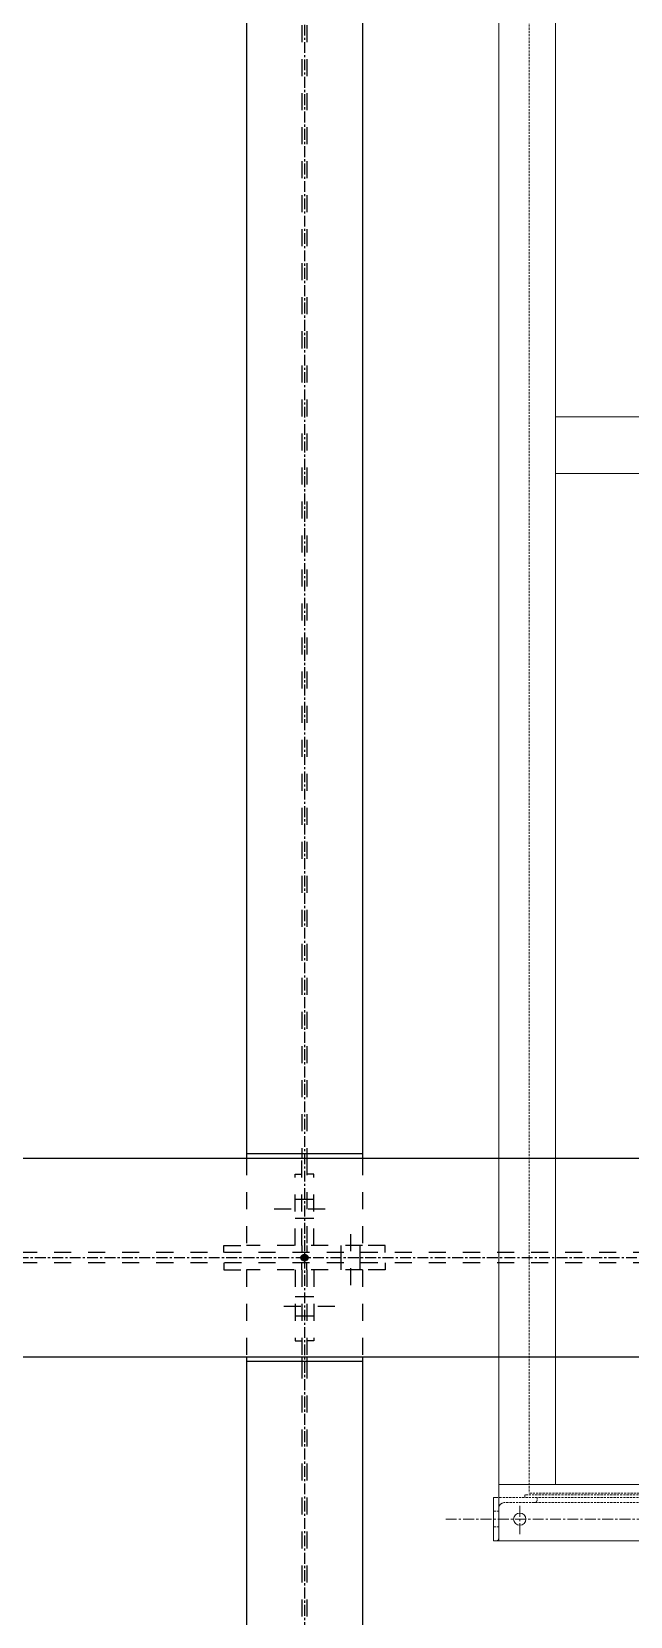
# Model space of a CAD drawing. Header units: inches. Extents: x 209270 to 234360, y -180214 to -150194.
# Drawn here: x 218898 to 219587, y -163477 to -161652 of the extents above; entities that cross this region are included whole.
import ezdxf

# ---------------------------------------------------------------- set-up
doc = ezdxf.new("R2010")
doc.units = ezdxf.units.IN
doc.header["$LTSCALE"] = 10
doc.header["$MEASUREMENT"] = 0
for name, pattern in [('CENTER', [2, 1.25, -0.25, 0.25, -0.25]), ('DXK_LINE_DOT2', [3.9198, 1.9599, -1.9599]), ('HIDDEN', [0.375, 0.25, -0.125])]:
    doc.linetypes.add(name, pattern=pattern)
for name, color, linetype in [('$AUDIT_BAD_LAYER1', 7, 'Continuous'), ('_STR_0', 7, 'Continuous'), ('_STR_1', 7, 'Continuous'), ('_STR_2', 7, 'Continuous'), ('_STR_4', 7, 'Continuous')]:
    doc.layers.add(name, color=color, linetype=linetype)
for name, color, linetype, lineweight in [('CEN', 1, 'CENTER', 9), ('HIDDDEN', 3, 'HIDDEN', 9), ('MAIN OBJECT', 2, 'Continuous', 18)]:
    doc.layers.add(name, color=color, linetype=linetype, lineweight=lineweight)

# ---------------------------------------------------------------- blocks, each defined once
blk = doc.blocks.new('A$Cdf87a385')
at = {"layer": 'CEN'}
for p, q in [((-147.6, 1817.4), (-147.6, 1783.4)), ((-62.5, 1800.2), (-1600.7, 1800.2))]:
    blk.add_line(p, q, dxfattribs=at)
at = {"layer": 'HIDDDEN'}
for p, q in [((-123.6, 1787.2), (-123.6, 1822.2)), ((-117.6, 1809.2), (-123.4, 1809.2)), ((-117.6, 1809.2), (-122.6, 1809.2)), ((-117.6, 1791.2), (-123.4, 1791.2)), ((-117.6, 1791.2), (-122.6, 1791.2)), ((-1619.3, 1781.2), (-165.6, 1781.2)), ((-1619.3, 1775.2), (-123.6, 1775.2)), ((-1619.3, 1772.2), (-153.9, 1772.2)), ((-167.6, 1775.2), (-167.6, 1778.2)), ((-164.6, 1781.2), (-129.6, 1781.2)), ((-153.6, 1772.2), (-153.6, 1775.2)), ((-158.9, 1770.2), (-911, 1770.2)), ((-158.6, -1770.2), (-158.6, 1770.2))]:
    blk.add_line(p, q, dxfattribs=at)
at = {"layer": 'MAIN OBJECT'}
for p, q in [((-117.6, 1825.2), (-1619.3, 1825.2)), ((-123.6, -1825.2), (-123.6, 1825.2)), ((-120.6, 1825.2), (-117.6, 1825.2)), ((-117.6, 1825.2), (-117.6, 1775.2)), ((-122.6, 1775.2), (-117.6, 1775.2)), ((-123.6, 1760.2), (-1619.3, 1760.2)), ((-188.6, -1760.2), (-188.6, 1760.2)), ((-188.6, 595.7), (-880.7, 595.8)), ((-188.6, 530.7), (-880.7, 530.8))]:
    blk.add_line(p, q, dxfattribs=at)
blk.add_circle((-147.6, 1800.2), 7, dxfattribs=at)
at = {"layer": 'MAIN OBJECT', "ltscale": 0.5}
for centre, radius, start, end in [((-120.6, 1822.2), 3, 89.9999, 179.9999), ((-164.6, 1778.2), 3, 89.9999, 179.9999), ((-129.6, 1787.2), 6, 269.9999, 359.9999)]:
    blk.add_arc(centre, radius, start, end, dxfattribs=at)
blk = doc.blocks.new('Part-116860372-114981 - 114867')
at = {"layer": '_STR_1', "color": 6, "linetype": 'DXK_LINE_DOT2'}
for p, q in [((225371.9, -163057.7), (216821.8, -163057.7)), ((225371.9, -163069.6), (216821.8, -163069.6))]:
    blk.add_line(p, q, dxfattribs=at)
at = {"layer": '_STR_2', "color": 2, "linetype": 'Continuous'}
for p, q in [((216821.8, -162949.2), (223004.9, -162949.2)), ((225386.9, -163178.2), (216821.8, -163178.2))]:
    blk.add_line(p, q, dxfattribs=at)
at = {"layer": '_STR_4', "color": 4, "linetype": 'CENTER'}
blk.add_line((216821.8, -163063.7), (225511.9, -163063.7), dxfattribs=at)
blk = doc.blocks.new('Part-116860372-114983 - 114867')
at = {"layer": '_STR_4', "linetype": 'Continuous'}
blk.add_hatch(color=4, dxfattribs=at).paths.add_polyline_path([(219211.9, -163067.7, -1), (219211.9, -163059.7, -1)])
at = {"layer": '_STR_1', "color": 6, "linetype": 'DXK_LINE_DOT2'}
for p, q in [((219209, -160193.7), (219209, -162944.2)), ((219214.7, -160193.7), (219214.7, -162944.2)), ((219145.3, -162949.2), (219145.3, -163049.7)), ((219209, -163049.7), (219209, -162949.2)), ((219214.7, -162949.2), (219214.7, -163049.7)), ((219278.5, -162949.2), (219278.5, -163049.7)), ((219278.5, -163049.7), (219145.3, -163049.7))]:
    blk.add_line(p, q, dxfattribs=at)
at = {"layer": '_STR_2', "color": 2, "linetype": 'Continuous'}
for p, q in [((219145.3, -160188.7), (219145.3, -162949.2)), ((219278.5, -160188.7), (219278.5, -162949.2)), ((219278.5, -162944.2), (219145.3, -162944.2)), ((219209, -162944.2), (219209, -162949.2)), ((219214.7, -162944.2), (219214.7, -162949.2))]:
    blk.add_line(p, q, dxfattribs=at)
at = {"layer": '_STR_4', "color": 4, "linetype": 'CENTER'}
blk.add_line((219211.9, -160063.7), (219211.9, -163063.7), dxfattribs=at)
at = {"layer": '_STR_4', "color": 4, "linetype": 'Continuous'}
blk.add_circle((219211.9, -163063.7), 4, dxfattribs=at)
blk = doc.blocks.new('Part-116860372-114990 - 114867')
at = {"layer": '_STR_4', "linetype": 'Continuous'}
blk.add_hatch(color=4, dxfattribs=at).paths.add_polyline_path([(219211.9, -163067.7, -1), (219211.9, -163059.7, -1)])
at = {"layer": '_STR_1', "color": 6, "linetype": 'DXK_LINE_DOT2'}
for p, q in [((219145.3, -163077.6), (219145.3, -163178.2)), ((219278.5, -163077.6), (219145.3, -163077.6)), ((219209, -163077.6), (219209, -163178.2)), ((219214.7, -163077.6), (219214.7, -163178.2)), ((219278.5, -163077.6), (219278.5, -163178.2)), ((219209, -163183.2), (219209, -165163.7)), ((219214.7, -163183.2), (219214.7, -165163.7))]:
    blk.add_line(p, q, dxfattribs=at)
at = {"layer": '_STR_2', "color": 2, "linetype": 'Continuous'}
for p, q in [((219145.3, -163178.2), (219145.3, -165168.7)), ((219209, -163178.2), (219209, -163183.2)), ((219214.7, -163178.2), (219214.7, -163183.2)), ((219278.5, -163178.2), (219278.5, -165168.7)), ((219278.5, -163183.2), (219145.3, -163183.2))]:
    blk.add_line(p, q, dxfattribs=at)
at = {"layer": '_STR_4', "color": 4, "linetype": 'CENTER'}
blk.add_line((219211.9, -163063.7), (219211.9, -165263.7), dxfattribs=at)
at = {"layer": '_STR_4', "color": 4, "linetype": 'Continuous'}
blk.add_circle((219211.9, -163063.7), 4, dxfattribs=at)
blk = doc.blocks.new('Bolt-116860372-115253 - 114867')
at = {"layer": '_STR_1', "color": 1, "linetype": 'DXK_LINE_DOT2'}
for p, q in [((219264.7, -163036.7), (219264.7, -163109.7)), ((219253.7, -163049.7), (219253.7, -163057.7)), ((219275.7, -163049.7), (219275.7, -163057.7)), ((219253.7, -163057.7), (219253.7, -163069.6)), ((219253.7, -163069.6), (219253.7, -163077.6)), ((219275.7, -163057.7), (219275.7, -163069.6)), ((219275.7, -163069.6), (219275.7, -163077.6))]:
    blk.add_line(p, q, dxfattribs=at)
blk = doc.blocks.new('Part-116860372-115190 - 114867')
at = {"layer": '_STR_1', "color": 6, "linetype": 'DXK_LINE_DOT2'}
for p, q in [((219214.7, -163077.6), (219214.7, -163069.6)), ((219304.7, -163069.6), (219304.7, -163077.6)), ((219222.7, -163077.6), (219222.7, -163159.6)), ((219304.7, -163077.6), (219278.5, -163077.6)), ((219222.7, -163159.6), (219214.7, -163159.6))]:
    blk.add_line(p, q, dxfattribs=at)
blk = doc.blocks.new('Part-116860372-115191 - 114867')
at = {"layer": '_STR_1', "color": 6, "linetype": 'DXK_LINE_DOT2'}
for p, q in [((219119, -163069.6), (219119, -163077.6)), ((219209, -163077.6), (219209, -163069.6)), ((219119, -163077.6), (219145.3, -163077.6)), ((219201, -163077.6), (219201, -163159.6)), ((219201, -163159.6), (219209, -163159.6))]:
    blk.add_line(p, q, dxfattribs=at)
blk = doc.blocks.new('Bolt-116860372-115192 - 114867')
at = {"layer": '_STR_1', "color": 1, "linetype": 'DXK_LINE_DOT2'}
for p, q in [((219201, -163108.6), (219209, -163108.6)), ((219209, -163108.6), (219214.7, -163108.6)), ((219214.7, -163108.6), (219222.7, -163108.6)), ((219188, -163119.6), (219256, -163119.6)), ((219201, -163130.6), (219209, -163130.6)), ((219209, -163130.6), (219214.7, -163130.6)), ((219214.7, -163130.6), (219222.7, -163130.6))]:
    blk.add_line(p, q, dxfattribs=at)
blk = doc.blocks.new('Part-116860372-115250 - 114867')
at = {"layer": '_STR_1', "color": 6, "linetype": 'DXK_LINE_DOT2'}
for p, q in [((219201, -163049.7), (219201, -162967.7)), ((219201, -162967.7), (219209, -162967.7)), ((219119, -163057.7), (219119, -163049.7)), ((219119, -163049.7), (219145.3, -163049.7)), ((219209, -163049.7), (219209, -163057.7))]:
    blk.add_line(p, q, dxfattribs=at)
blk = doc.blocks.new('Part-116860372-115251 - 114867')
at = {"layer": '_STR_1', "color": 6, "linetype": 'DXK_LINE_DOT2'}
for p, q in [((219222.7, -162967.7), (219214.7, -162967.7)), ((219222.7, -163049.7), (219222.7, -162967.7)), ((219214.7, -163049.7), (219214.7, -163057.7)), ((219304.7, -163049.7), (219278.5, -163049.7)), ((219304.7, -163057.7), (219304.7, -163049.7))]:
    blk.add_line(p, q, dxfattribs=at)
blk = doc.blocks.new('Bolt-116860372-115252 - 114867')
at = {"layer": '_STR_1', "color": 1, "linetype": 'DXK_LINE_DOT2'}
for p, q in [((219209, -162996.7), (219201, -162996.7)), ((219214.7, -162996.7), (219209, -162996.7)), ((219222.7, -162996.7), (219214.7, -162996.7)), ((219235.7, -163007.7), (219167.7, -163007.7)), ((219209, -163018.7), (219201, -163018.7)), ((219214.7, -163018.7), (219209, -163018.7)), ((219222.7, -163018.7), (219214.7, -163018.7))]:
    blk.add_line(p, q, dxfattribs=at)

msp = doc.modelspace()

# ---------------------------------------------------------------- block references
at = {"layer": '$AUDIT_BAD_LAYER1', "color": 1, "rotation": 180.0000473434895}
msp.add_blockref('A$Cdf87a385', (219311.9, -161564.7, 0.8), dxfattribs=at)
at = {"layer": '_STR_0', "zscale": 0.8}
for name in ['Part-116860372-114983 - 114867', 'Part-116860372-114981 - 114867', 'Part-116860372-115250 - 114867', 'Part-116860372-115251 - 114867', 'Bolt-116860372-115252 - 114867', 'Bolt-116860372-115253 - 114867', 'Part-116860372-115191 - 114867', 'Part-116860372-114990 - 114867', 'Part-116860372-115190 - 114867', 'Bolt-116860372-115192 - 114867']:
    msp.add_blockref(name, (0, 0), dxfattribs=at)

doc.saveas('drawing.dxf')
